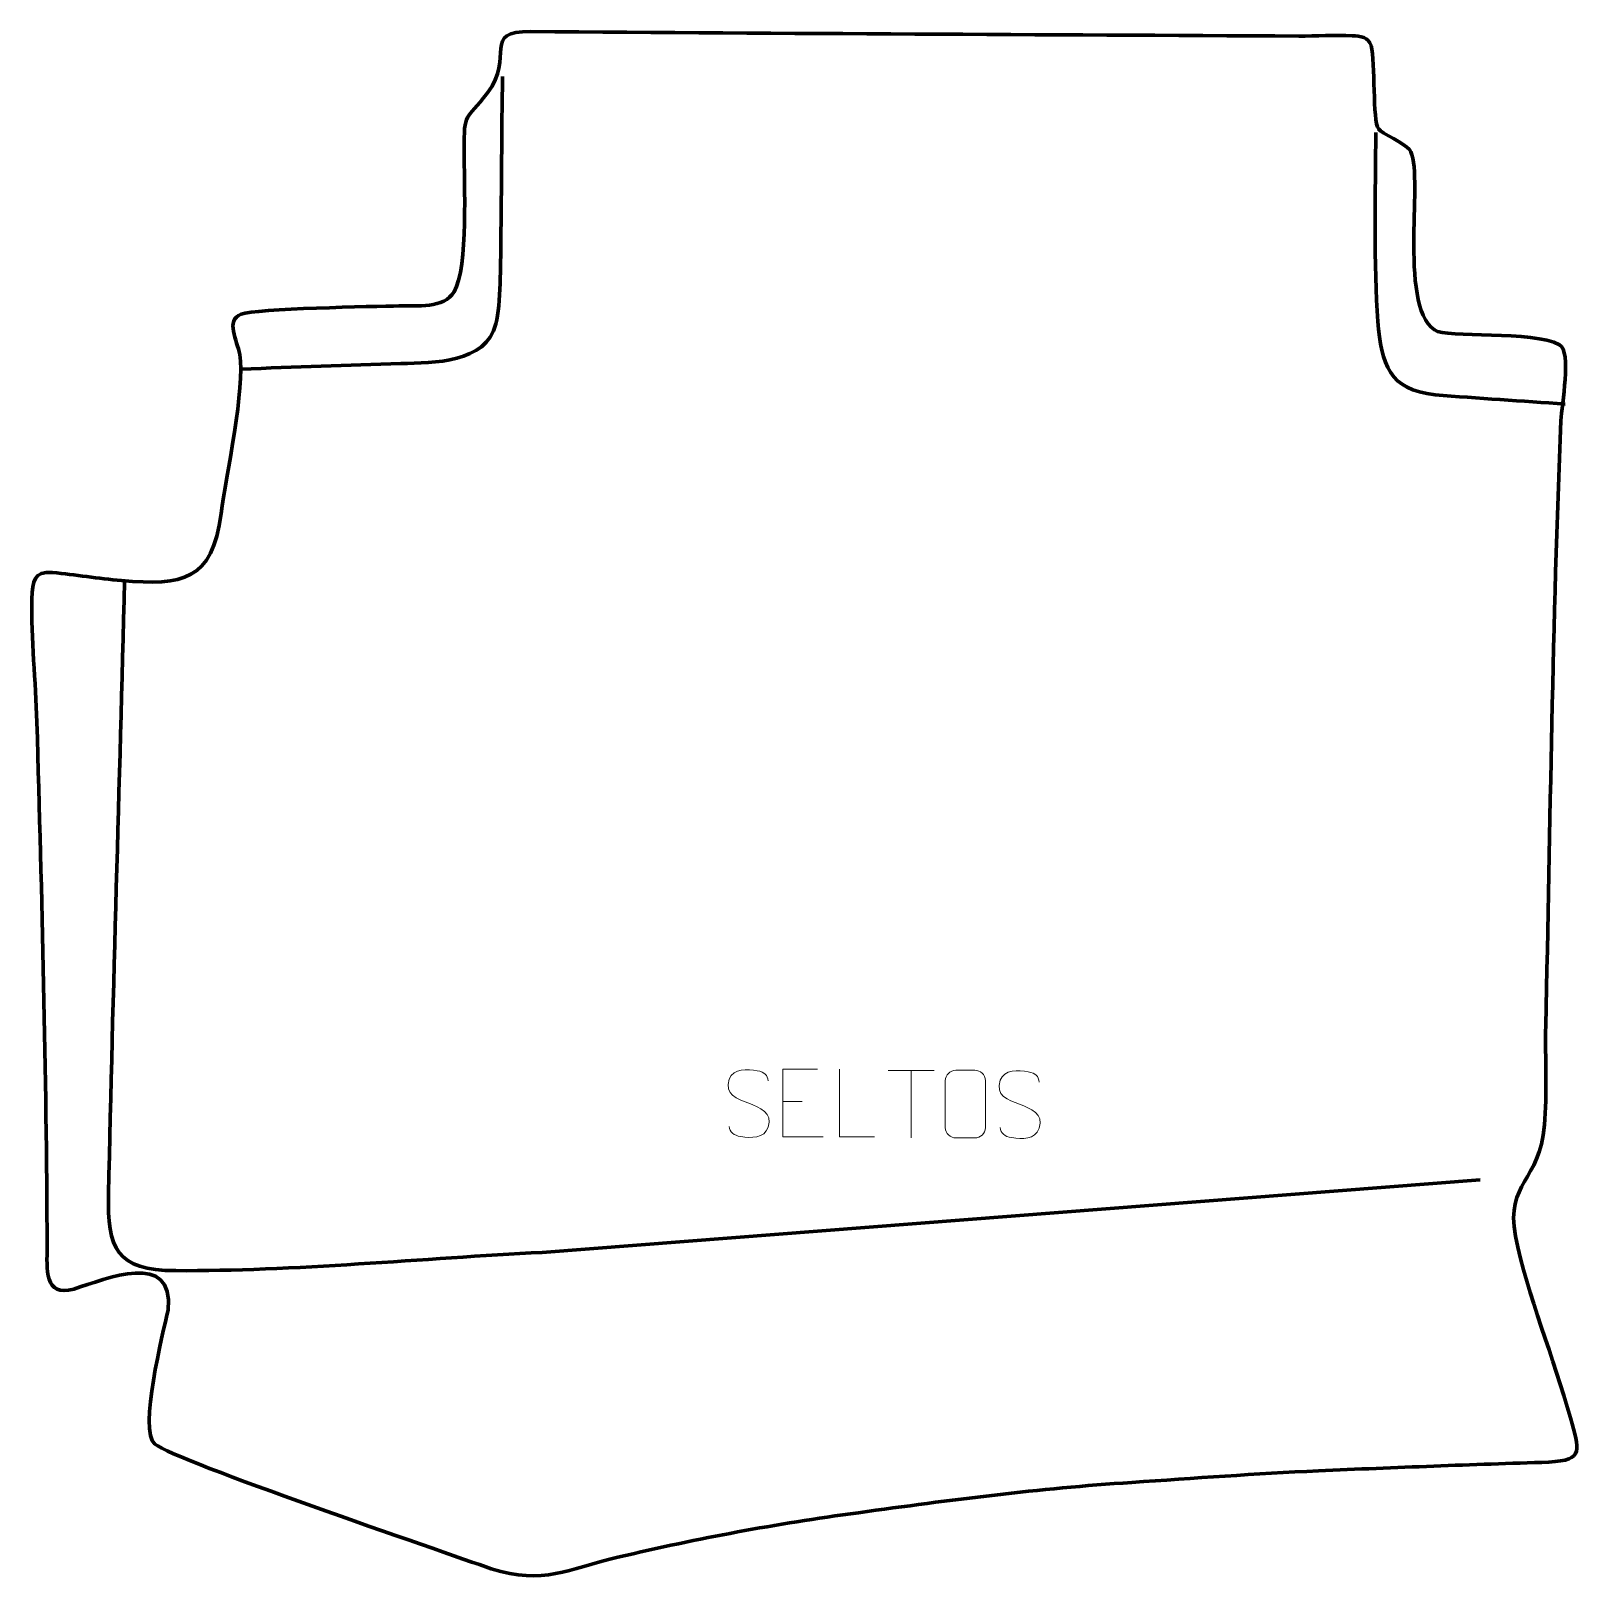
# Model space of a CAD drawing. Header units: millimetres. Extents: x -563 to 11, y 31 to 604.
import ezdxf

# ---------------------------------------------------------------- set-up
doc = ezdxf.new("R2010")
doc.units = ezdxf.units.MM
doc.header["$MEASUREMENT"] = 0
doc.layers.add('layer 2', color=7, linetype='Continuous')
doc.layers.add('layer 3', color=7, linetype='Continuous')

msp = doc.modelspace()

# ---------------------------------------------------------------- linework, layer by layer
at = {"layer": 'layer 2', "color": 142, "lineweight": 158}
for points, knots in [([(-388.7245, 587.1977), (-389.0705, 566.7331), (-389.0898, 546.4279), (-389.3396, 525.999), (-389.3396, 525.999), (-389.4356, 518.1468), (-389.428, 503.2955), (-391.1477, 495.8896), (-391.1477, 495.8896), (-395.0069, 481.2515), (-414.0707, 481.6671), (-426.2118, 481.2612), (-426.2118, 481.2612), (-445.9086, 480.6026), (-465.4948, 480.0293), (-485.2062, 479.1933)], [0, 0, 0, 0, 0.2, 0.2, 0.2, 0.2, 0.4, 0.4, 0.4, 0.4, 0.6, 0.6, 0.6, 0.6, 1, 1, 1, 1]), ([(3.4416, 466.2959), (-12.4806, 467.526), (-28.7013, 468.4084), (-44.5483, 469.7686), (-44.5483, 469.7686), (-61.6442, 471.605), (-64.3616, 480.9929), (-65.6488, 496.8319), (-65.6488, 496.8319), (-67.2697, 516.778), (-66.5623, 545.6758), (-66.451, 566.5536)], [0, 0, 0, 0, 0.25, 0.25, 0.25, 0.25, 0.5, 0.5, 0.5, 0.5, 1, 1, 1, 1]), ([(-528.2502, 401.0601), (-530.0347, 325.6592), (-532.5477, 250.2578), (-534.136, 174.857), (-534.136, 174.857), (-534.5597, 154.7443), (-531.4476, 146.707), (-509.3587, 146.573), (-509.3587, 146.573), (-466.4608, 146.3124), (-417.5278, 151.1571), (-374.1068, 153.3119), (-374.1068, 153.3119), (-374.1068, 153.3119), (-27.9254, 180.0653), (-27.9254, 180.0653)], [0, 0, 0, 0, 0.2, 0.2, 0.2, 0.2, 0.4, 0.4, 0.4, 0.4, 0.6, 0.6, 0.6, 0.6, 1, 1, 1, 1])]:
    msp.add_open_spline(points, degree=3, knots=knots, dxfattribs=at)
at = {"layer": 'layer 2', "color": 250, "lineweight": 9}
for points, knots in [([(-297.8872, 208.4004), (-302.1355, 209.8708), (-307.0436, 211.6666), (-305.0385, 217.1869), (-305.0385, 217.1869), (-303.535, 221.3268), (-298.3214, 220.9383), (-294.7178, 220.3372), (-294.7178, 220.3372), (-291.8572, 219.86), (-290.9925, 218.6468), (-290.6819, 216.5627)], [0, 0, 0, 0, 0.25, 0.25, 0.25, 0.25, 0.5, 0.5, 0.5, 0.5, 1, 1, 1, 1]), ([(-272.4462, 220.8772), (-272.4462, 220.8772), (-285.3201, 220.8772), (-285.3201, 220.8772), (-285.3201, 220.8772), (-285.3201, 220.8772), (-285.3201, 195.9236), (-285.3201, 195.9236), (-285.3201, 195.9236), (-285.3201, 195.9236), (-270.4543, 195.9236), (-270.4543, 195.9236)], [0, 0, 0, 0, 0.25, 0.25, 0.25, 0.25, 0.5, 0.5, 0.5, 0.5, 1, 1, 1, 1]), ([(-251.4126, 195.9236), (-251.4126, 195.9236), (-264.3617, 195.9236), (-264.3617, 195.9236), (-264.3617, 195.9236), (-264.3617, 195.9236), (-264.3617, 220.8772), (-264.3617, 220.8772)], [0, 0, 0, 0, 0.33333333, 0.33333333, 0.33333333, 0.33333333, 1, 1, 1, 1]), ([(-221.407, 220.4896), (-219.0813, 220.4896), (-216.7552, 220.4896), (-214.4291, 220.4896), (-214.4291, 220.4896), (-212.4825, 220.5252), (-210.4911, 219.0336), (-210.4644, 216.596), (-210.4644, 216.596), (-210.4648, 210.8491), (-210.4648, 205.1018), (-210.4644, 199.3541), (-210.4644, 199.3541), (-210.6042, 197.0307), (-212.2814, 195.5511), (-214.4291, 195.5403), (-214.4291, 195.5403), (-216.761, 195.5407), (-219.0929, 195.5407), (-221.4244, 195.5403), (-221.4244, 195.5403), (-223.3494, 195.4349), (-225.3215, 197.3194), (-225.3103, 199.3367), (-225.3103, 199.3367), (-225.31, 205.1068), (-225.31, 210.8765), (-225.3103, 216.6458), (-225.3103, 216.6458), (-225.3061, 218.7839), (-223.5594, 220.5031), (-221.407, 220.4896)], [0, 0, 0, 0, 0.11111111, 0.11111111, 0.11111111, 0.11111111, 0.22222222, 0.22222222, 0.22222222, 0.22222222, 0.33333333, 0.33333333, 0.33333333, 0.33333333, 0.44444444, 0.44444444, 0.44444444, 0.44444444, 0.55555556, 0.55555556, 0.55555556, 0.55555556, 0.66666667, 0.66666667, 0.66666667, 0.66666667, 0.77777778, 0.77777778, 0.77777778, 0.77777778, 1, 1, 1, 1]), ([(-197.8874, 208.0132), (-202.1357, 209.4836), (-207.0438, 211.2794), (-205.0387, 216.7997), (-205.0387, 216.7997), (-203.5352, 220.9396), (-198.3216, 220.5511), (-194.718, 219.95), (-194.718, 219.95), (-191.8574, 219.4728), (-190.9927, 218.2596), (-190.6821, 216.1755)], [0, 0, 0, 0, 0.25, 0.25, 0.25, 0.25, 0.5, 0.5, 0.5, 0.5, 1, 1, 1, 1]), ([(-297.8872, 208.4003), (-293.8686, 206.7536), (-288.8391, 204.8653), (-290.6731, 199.505), (-290.6731, 199.505), (-292.1329, 195.2386), (-297.0437, 195.4953), (-300.7698, 196.05), (-300.7698, 196.05), (-303.5198, 196.4598), (-304.7407, 197.6733), (-305.1187, 199.7855)], [0, 0, 0, 0, 0.25, 0.25, 0.25, 0.25, 0.5, 0.5, 0.5, 0.5, 1, 1, 1, 1]), ([(-197.8874, 208.0131), (-193.8688, 206.3664), (-188.8393, 204.4781), (-190.6733, 199.1178), (-190.6733, 199.1178), (-192.1331, 194.8514), (-197.0439, 195.1081), (-200.77, 195.6628), (-200.77, 195.6628), (-203.52, 196.0726), (-204.7409, 197.2861), (-205.1189, 199.3983)], [0, 0, 0, 0, 0.25, 0.25, 0.25, 0.25, 0.5, 0.5, 0.5, 0.5, 1, 1, 1, 1])]:
    msp.add_open_spline(points, degree=3, knots=knots, dxfattribs=at)
for points in [[(-246.381, 220.4664), (-246.381, 220.4664), (-229.3938, 220.4664), (-229.3938, 220.4664)], [(-237.8872, 195.5364), (-237.8872, 195.5364), (-237.8872, 220.4899), (-237.8872, 220.4899)], [(-285.3201, 208.9975), (-285.3201, 208.9975), (-278.152, 208.9975), (-278.152, 208.9975)]]:
    msp.add_open_spline(points, degree=3, dxfattribs=at)
at = {"layer": 'layer 3', "color": 242, "lineweight": 158}
msp.add_open_spline([(-68.1405, 598.5947), (-69.292, 601.8191), (-72.0326, 602.0737), (-75.2202, 602.2257), (-75.2202, 602.2257), (-81.0816, 602.5052), (-88.7351, 602.0866), (-94.9027, 602.1183), (-94.9027, 602.1183), (-189.3722, 602.5999), (-283.7566, 603.039), (-378.229, 603.8029), (-378.229, 603.8029), (-396.795, 603.953), (-384.0133, 594.4943), (-394.2745, 581.1106), (-394.2745, 581.1106), (-402.4013, 570.5108), (-402.895, 574.6381), (-402.9311, 559.9827), (-402.9311, 559.9827), (-402.9258, 548.5433), (-401.31, 516.6134), (-406.6093, 507.7915), (-406.6093, 507.7915), (-410.4117, 501.4616), (-420.2524, 502.6585), (-426.9824, 502.529), (-426.9824, 502.529), (-435.7826, 502.3531), (-479.9654, 501.5827), (-485.1762, 499.5147), (-485.1762, 499.5147), (-491.12, 497.1559), (-486.6719, 489.9298), (-485.7191, 484.5956), (-485.7191, 484.5956), (-483.5727, 472.5797), (-490.7459, 439.8392), (-492.6161, 425.9096), (-492.6161, 425.9096), (-495.8431, 401.0937), (-506.7127, 399.26), (-529.3379, 401.1954), (-529.3379, 401.1954), (-537.8672, 401.925), (-546.3338, 403.3728), (-554.8773, 404.2053), (-554.8773, 404.2053), (-561.7184, 404.8327), (-562.0912, 401.0054), (-562.4309, 394.4928), (-562.4309, 394.4928), (-562.7235, 379.7719), (-561.0092, 363.918), (-560.5687, 348.9294), (-560.5687, 348.9294), (-558.7363, 284.3554), (-557.0765, 219.8598), (-556.7848, 155.2551), (-556.7848, 155.2551), (-556.8788, 147.5612), (-557.9738, 136.5201), (-546.9252, 139.7923), (-546.9252, 139.7923), (-535.0361, 143.4477), (-509.8739, 154.4582), (-512.1854, 131.9971), (-512.1854, 131.9971), (-513.8739, 123.8544), (-523.2663, 87.5307), (-517.0064, 82.5616), (-517.0064, 82.5616), (-509.0085, 76.2129), (-411.2607, 43.128), (-392.9363, 36.5703), (-392.9363, 36.5703), (-373.1807, 30.6177), (-365.0253, 36.3273), (-346.2029, 40.7955), (-346.2029, 40.7955), (-315.6522, 48.0163), (-288.5075, 53.0235), (-257.4092, 57.2744), (-257.4092, 57.2744), (-223.0523, 61.975), (-191.1772, 66.1873), (-156.4627, 68.439), (-156.4627, 68.439), (-133.3671, 69.937), (-110.7731, 71.7302), (-87.6151, 72.7206), (-87.6151, 72.7206), (-59.1638, 73.947), (-31.0046, 75.0457), (-2.5371, 75.9235), (-2.5371, 75.9235), (10.7399, 76.6495), (8.5073, 80.4468), (5.4207, 92.2238), (5.4207, 92.2238), (-0.6777, 114.0119), (-10.4307, 137.6489), (-14.9079, 159.2746), (-14.9079, 159.2746), (-18.5325, 179.6135), (-5.9358, 179.0259), (-4.173, 200.3497), (-4.173, 200.3497), (-3.233, 211.7207), (-3.9722, 225.1755), (-3.7117, 236.9378), (-3.7117, 236.9378), (-2.0657, 311.37), (-1.2103, 385.876), (1.8923, 460.2636), (1.8923, 460.2636), (2.129, 465.9385), (5.9306, 485.7133), (1.3479, 488.218), (1.3479, 488.218), (-8.4109, 493.5516), (-40.5659, 490.5941), (-44.7916, 493.6652), (-44.7916, 493.6652), (-58.579, 503.6852), (-48.2082, 552.362), (-54.013, 560.2335), (-54.013, 560.2335), (-55.6363, 562.4349), (-64.3668, 566.3423), (-65.4279, 567.8254), (-65.4279, 567.8254), (-67.6696, 570.9589), (-66.5724, 592.2746), (-68.1405, 598.5947)], degree=3, knots=[0, 0, 0, 0, 0.02857143, 0.02857143, 0.02857143, 0.02857143, 0.05714286, 0.05714286, 0.05714286, 0.05714286, 0.08571429, 0.08571429, 0.08571429, 0.08571429, 0.11428571, 0.11428571, 0.11428571, 0.11428571, 0.14285714, 0.14285714, 0.14285714, 0.14285714, 0.17142857, 0.17142857, 0.17142857, 0.17142857, 0.2, 0.2, 0.2, 0.2, 0.22857143, 0.22857143, 0.22857143, 0.22857143, 0.25714286, 0.25714286, 0.25714286, 0.25714286, 0.28571429, 0.28571429, 0.28571429, 0.28571429, 0.31428571, 0.31428571, 0.31428571, 0.31428571, 0.34285714, 0.34285714, 0.34285714, 0.34285714, 0.37142857, 0.37142857, 0.37142857, 0.37142857, 0.4, 0.4, 0.4, 0.4, 0.42857143, 0.42857143, 0.42857143, 0.42857143, 0.45714286, 0.45714286, 0.45714286, 0.45714286, 0.48571429, 0.48571429, 0.48571429, 0.48571429, 0.51428571, 0.51428571, 0.51428571, 0.51428571, 0.54285714, 0.54285714, 0.54285714, 0.54285714, 0.57142857, 0.57142857, 0.57142857, 0.57142857, 0.6, 0.6, 0.6, 0.6, 0.62857143, 0.62857143, 0.62857143, 0.62857143, 0.65714286, 0.65714286, 0.65714286, 0.65714286, 0.68571429, 0.68571429, 0.68571429, 0.68571429, 0.71428571, 0.71428571, 0.71428571, 0.71428571, 0.74285714, 0.74285714, 0.74285714, 0.74285714, 0.77142857, 0.77142857, 0.77142857, 0.77142857, 0.8, 0.8, 0.8, 0.8, 0.82857143, 0.82857143, 0.82857143, 0.82857143, 0.85714286, 0.85714286, 0.85714286, 0.85714286, 0.88571429, 0.88571429, 0.88571429, 0.88571429, 0.91428571, 0.91428571, 0.91428571, 0.91428571, 0.94285714, 0.94285714, 0.94285714, 0.94285714, 1, 1, 1, 1], dxfattribs=at)

doc.saveas('drawing.dxf')
